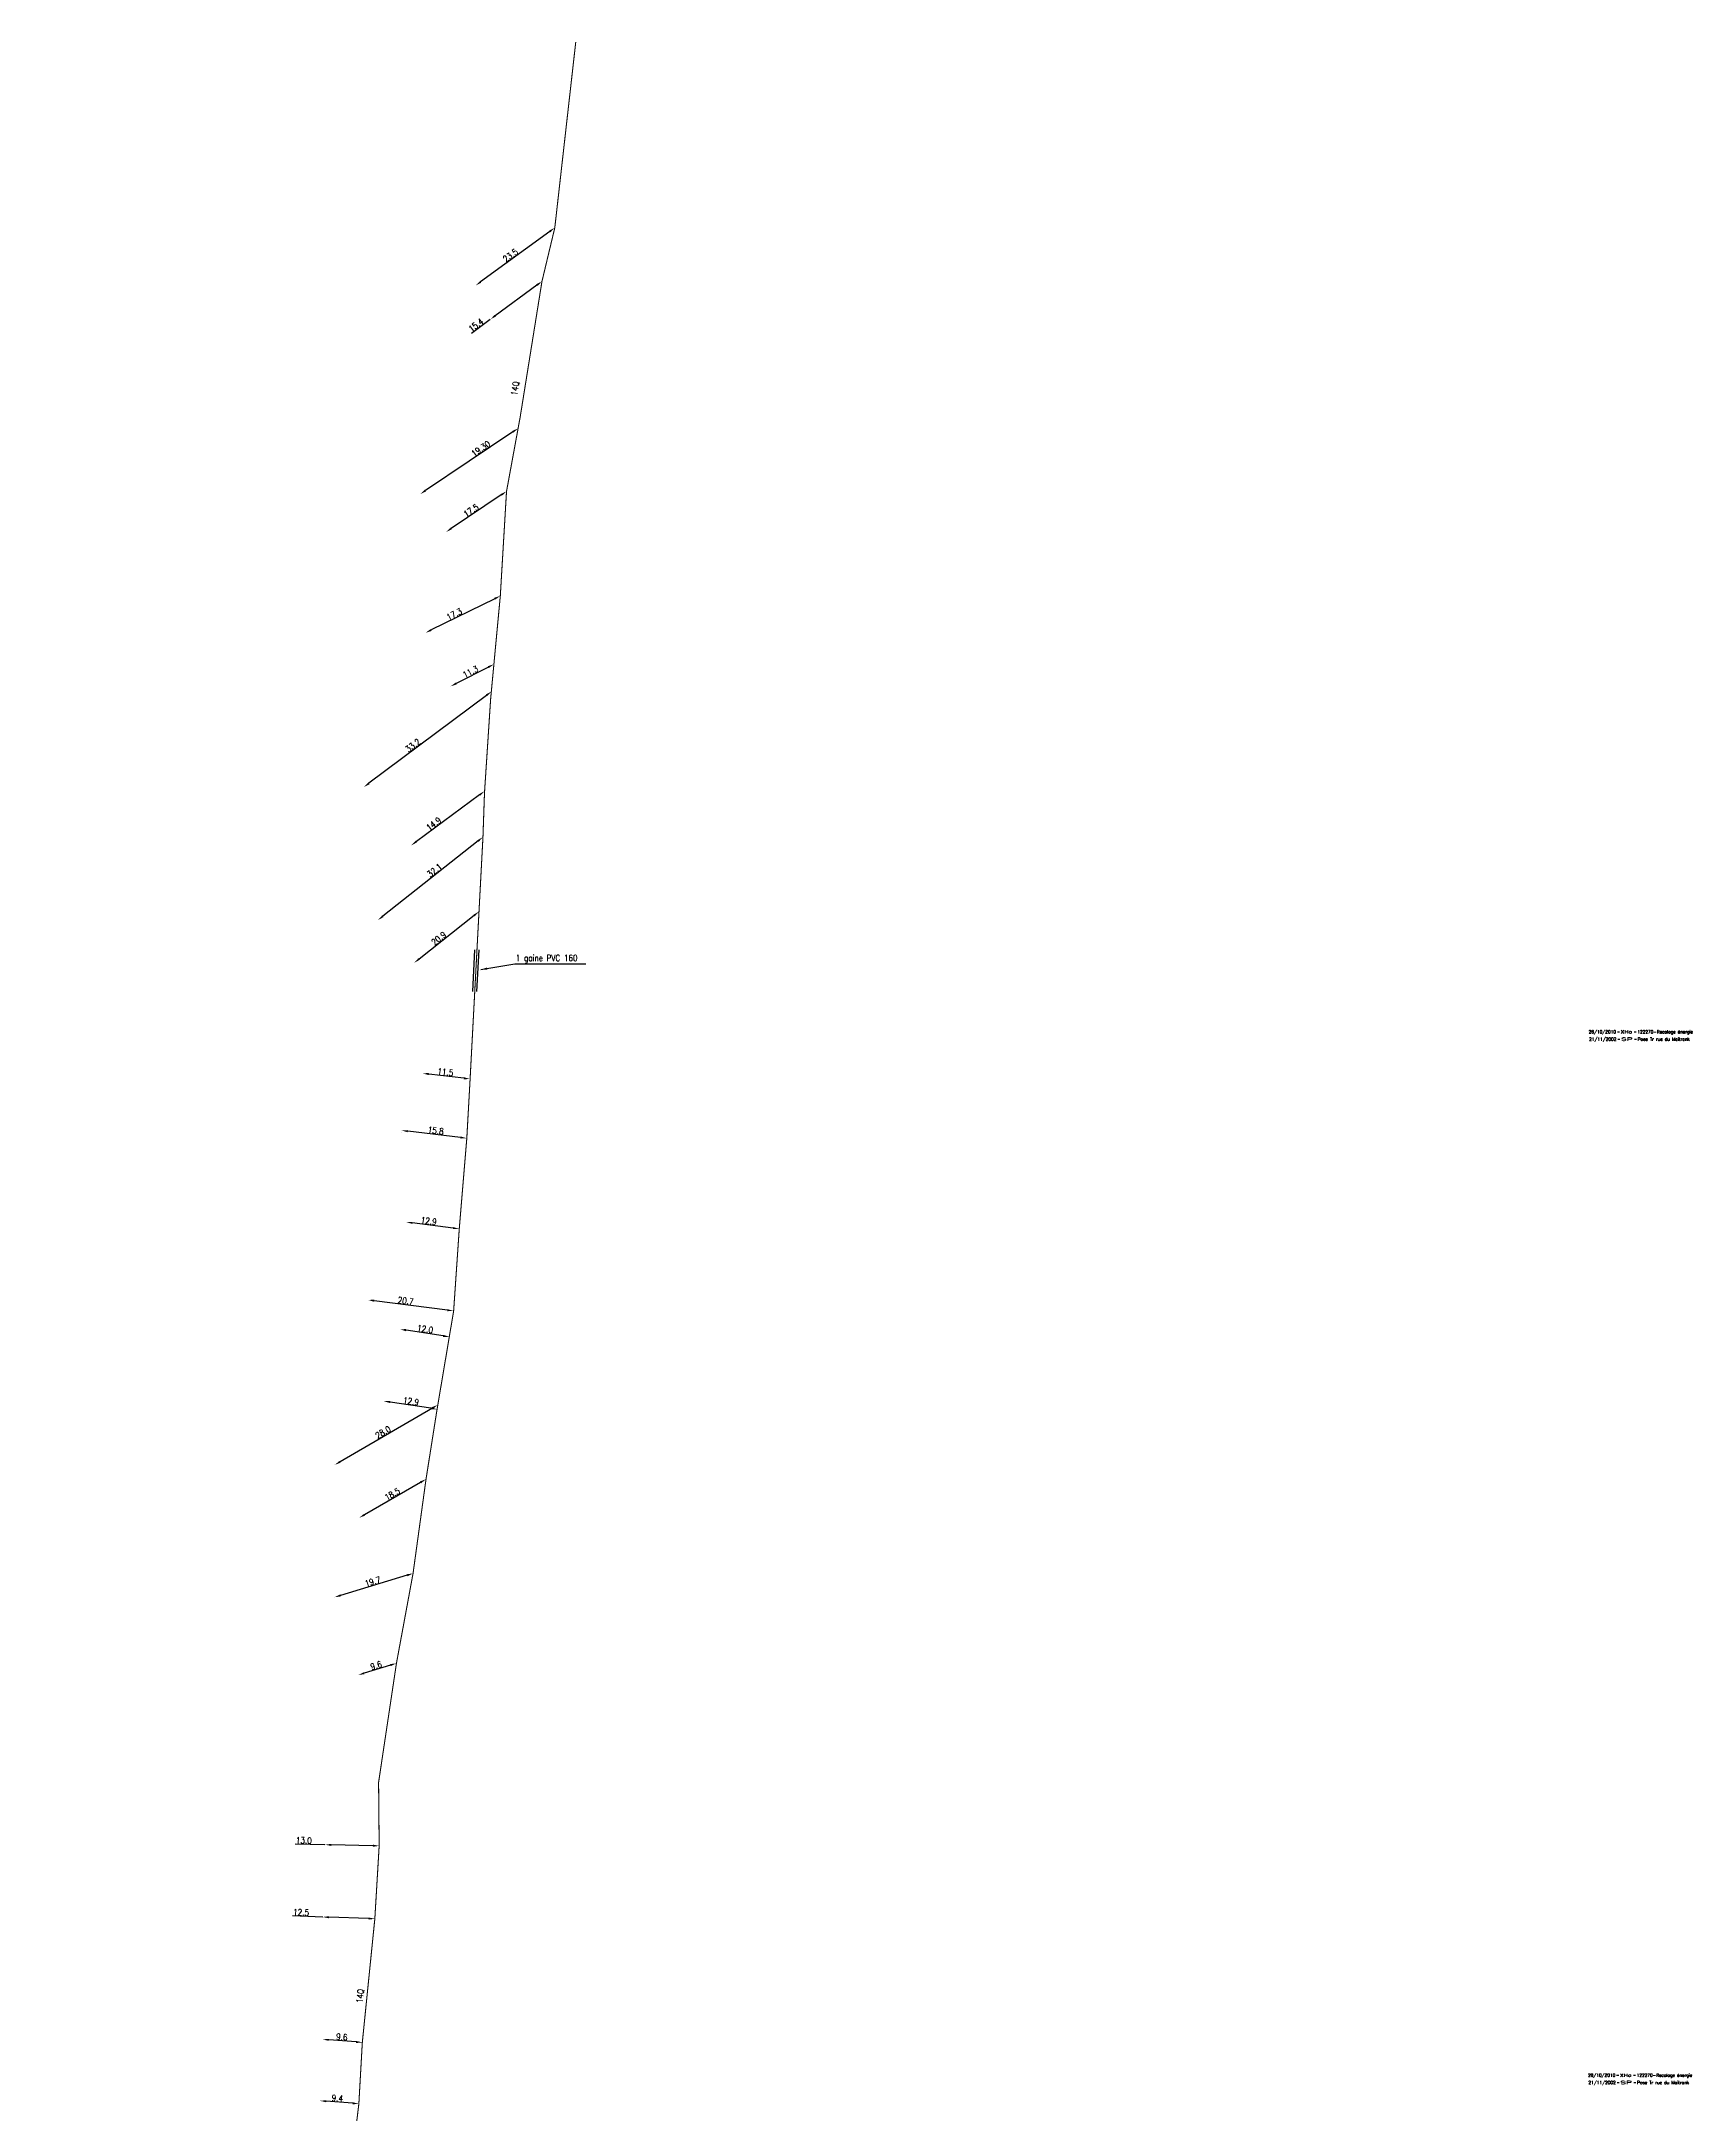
# Model space of a CAD drawing. Header units: millimetres. Extents: x 254564 to 254966, y 44000 to 45000.
# Drawn here: x 254570 to 254965.8, y 44503.3 to 45000.1 of the extents above; entities that cross this region are included whole.
import ezdxf
from ezdxf.enums import TextEntityAlignment as Align

# ---------------------------------------------------------------- set-up
doc = ezdxf.new("R2010")
doc.units = ezdxf.units.MM
doc.header["$MEASUREMENT"] = 0
doc.header["$PDMODE"] = 34
doc.linetypes.add('S_ST', pattern=[14, 8, -1.5, 0, -1.5, 0, -1.5, 0, -1.5])
doc.layers.get('0').update_dxf_attribs({"linetype": 'CONTINUOUS'})
doc.layers.get('DEFPOINTS').update_dxf_attribs({"linetype": 'CONTINUOUS'})
doc.layers.add('S_100', color=5, linetype='CONTINUOUS')
doc.layers.add('S_400', color=7, linetype='CONTINUOUS')
doc.layers.add('S_910', color=7, linetype='CONTINUOUS', plot=False)
doc.styles.get("Standard").update_dxf_attribs({"font": 'romans.shx', "width": 0.85})
doc.dimstyles.get("Standard").update_dxf_attribs({"dimtxt": 2, "dimasz": 2, "dimexe": 1.25, "dimexo": 0.625, "dimgap": 0.25, "dimtad": 1, "dimdec": 1, "dimzin": 0, "dimdsep": 46, "dimtxsty": 'Standard', "dimcen": -0.5, "dimclrd": 256, "dimclre": 256, "dimclrt": 256, "dimadec": 0, "dimazin": 0, "dimtfac": 1, "dimtdec": 1, "dimtmove": 0, "dimatfit": 3, "dimfxl": 1, "dimtolj": 1, "dimtzin": 0, "dimarcsym": 0})

# ---------------------------------------------------------------- blocks, each defined once
blk = doc.blocks.new('*D57')
at = {"layer": 'DEFPOINTS', "color": 0, "linetype": 'Continuous'}
for p in [(254676.21, 44820.42), (254658.67, 44807.48), (254658.67, 44807.48)]:
    blk.add_point(p, dxfattribs=at)
at = {"layer": 'S_100', "linetype": 'Continuous', "lineweight": -2}
blk.add_line((254675.01, 44819.53), (254659.88, 44808.37), dxfattribs=at)
at = {"layer": 'S_100', "linetype": 'Continuous'}
for points in [[(254674.86, 44819.73), (254675.16, 44819.33), (254676.21, 44820.42)], [(254659.73, 44808.57), (254660.03, 44808.17), (254658.67, 44807.48)]]:
    blk.add_solid(points, dxfattribs=at)
at = {"layer": 'S_100', "linetype": 'Continuous', "insert": (254664.03, 44812.6), "char_height": 1.5, "attachment_point": 5, "rotation": 36.4035}
blk.add_mtext('\\A1;14.9', dxfattribs=at)
blk = doc.blocks.new('*D56')
at = {"layer": 'DEFPOINTS', "color": 0, "linetype": 'Continuous'}
for p in [(254665, 44673.34), (254640.28, 44658.96), (254640.28, 44658.96)]:
    blk.add_point(p, dxfattribs=at)
at = {"layer": 'S_100', "linetype": 'Continuous', "lineweight": -2}
blk.add_line((254663.71, 44672.59), (254641.58, 44659.71), dxfattribs=at)
at = {"layer": 'S_100', "linetype": 'Continuous'}
for points in [[(254663.58, 44672.81), (254663.83, 44672.37), (254665, 44673.34)], [(254641.45, 44659.93), (254641.7, 44659.5), (254640.28, 44658.96)]]:
    blk.add_solid(points, dxfattribs=at)
at = {"layer": 'S_100', "linetype": 'Continuous', "insert": (254651.87, 44666.79), "char_height": 1.5, "attachment_point": 5, "rotation": 30.1937}
blk.add_mtext('\\A1;28.0', dxfattribs=at)
blk = doc.blocks.new('*D55')
at = {"layer": 'DEFPOINTS', "color": 0, "linetype": 'Continuous'}
for p in [(254655.08, 44611.41), (254645.9, 44608.6), (254645.9, 44608.6)]:
    blk.add_point(p, dxfattribs=at)
at = {"layer": 'S_100', "linetype": 'Continuous', "lineweight": -2}
blk.add_line((254653.64, 44610.97), (254647.33, 44609.04), dxfattribs=at)
at = {"layer": 'S_100', "linetype": 'Continuous'}
for points in [[(254647.26, 44609.28), (254647.4, 44608.8), (254645.9, 44608.6)], [(254653.57, 44611.21), (254653.72, 44610.73), (254655.08, 44611.41)]]:
    blk.add_solid(points, dxfattribs=at)
at = {"layer": 'S_100', "linetype": 'Continuous', "insert": (254650.21, 44610.9), "char_height": 1.5, "attachment_point": 5, "rotation": 16.9957}
blk.add_mtext('\\A1;9.6', dxfattribs=at)
blk = doc.blocks.new('*D54')
at = {"layer": 'DEFPOINTS', "color": 0, "linetype": 'Continuous'}
for p in [(254637.94, 44567.92), (254637.94, 44567.92), (254650.94, 44567.66)]:
    blk.add_point(p, dxfattribs=at)
at = {"layer": 'S_100', "linetype": 'Continuous', "lineweight": -2}
for p, q in [((254637.94, 44567.92), (254630.82, 44568.06)), ((254649.44, 44567.69), (254639.44, 44567.89))]:
    blk.add_line(p, q, dxfattribs=at)
at = {"layer": 'S_100', "linetype": 'Continuous'}
for points in [[(254639.45, 44568.14), (254639.44, 44567.64), (254637.94, 44567.92)], [(254649.45, 44567.94), (254649.44, 44567.44), (254650.94, 44567.66)]]:
    blk.add_solid(points, dxfattribs=at)
at = {"layer": 'S_100', "linetype": 'Continuous', "insert": (254632.88, 44568.96), "char_height": 1.5, "attachment_point": 5, "rotation": 358.842}
blk.add_mtext('\\A1;13.0', dxfattribs=at)
blk = doc.blocks.new('*D53')
at = {"layer": 'DEFPOINTS', "color": 0, "linetype": 'Continuous'}
for p in [(254689.97, 44942.64), (254677.58, 44933.5), (254677.58, 44933.5)]:
    blk.add_point(p, dxfattribs=at)
at = {"layer": 'S_100', "linetype": 'Continuous', "lineweight": -2}
for p, q in [((254688.76, 44941.75), (254678.78, 44934.39)), ((254677.58, 44933.5), (254673.04, 44930.15))]:
    blk.add_line(p, q, dxfattribs=at)
at = {"layer": 'S_100', "linetype": 'Continuous'}
for points in [[(254688.62, 44941.95), (254688.91, 44941.55), (254689.97, 44942.64)], [(254678.64, 44934.59), (254678.93, 44934.19), (254677.58, 44933.5)]]:
    blk.add_solid(points, dxfattribs=at)
at = {"layer": 'S_100', "linetype": 'Continuous', "insert": (254674.15, 44932.14), "char_height": 1.5, "attachment_point": 5, "rotation": 36.3952}
blk.add_mtext('\\A1;15.4', dxfattribs=at)
blk = doc.blocks.new('*D52')
at = {"layer": 'DEFPOINTS', "color": 0, "linetype": 'Continuous'}
for p in [(254679.98, 44867.23), (254662.05, 44858.4), (254662.05, 44858.4)]:
    blk.add_point(p, dxfattribs=at)
at = {"layer": 'S_100', "linetype": 'Continuous', "lineweight": -2}
blk.add_line((254678.63, 44866.57), (254663.4, 44859.07), dxfattribs=at)
at = {"layer": 'S_100', "linetype": 'Continuous'}
for points in [[(254678.52, 44866.79), (254678.74, 44866.35), (254679.98, 44867.23)], [(254663.29, 44859.29), (254663.51, 44858.84), (254662.05, 44858.4)]]:
    blk.add_solid(points, dxfattribs=at)
at = {"layer": 'S_100', "linetype": 'Continuous', "insert": (254668.94, 44862.84), "char_height": 1.5, "attachment_point": 5, "rotation": 26.2224}
blk.add_mtext('\\A1;17.3', dxfattribs=at)
blk = doc.blocks.new('*D51')
at = {"layer": 'DEFPOINTS', "color": 0, "linetype": 'Continuous'}
for p in [(254678.44, 44850.85), (254668.07, 44845.57), (254668.07, 44845.57)]:
    blk.add_point(p, dxfattribs=at)
at = {"layer": 'S_100', "linetype": 'Continuous', "lineweight": -2}
blk.add_line((254677.11, 44850.17), (254669.41, 44846.26), dxfattribs=at)
at = {"layer": 'S_100', "linetype": 'Continuous'}
for points in [[(254676.99, 44850.39), (254677.22, 44849.95), (254678.44, 44850.85)], [(254669.29, 44846.48), (254669.52, 44846.03), (254668.07, 44845.57)]]:
    blk.add_solid(points, dxfattribs=at)
at = {"layer": 'S_100', "linetype": 'Continuous', "insert": (254672.83, 44849.05), "char_height": 1.5, "attachment_point": 5, "rotation": 26.9632}
blk.add_mtext('\\A1;11.3', dxfattribs=at)
blk = doc.blocks.new('*D50')
at = {"layer": 'DEFPOINTS', "color": 0, "linetype": 'Continuous'}
for p in [(254681.47, 44892.29), (254666.94, 44882.54), (254666.94, 44882.54)]:
    blk.add_point(p, dxfattribs=at)
at = {"layer": 'S_100', "linetype": 'Continuous', "lineweight": -2}
blk.add_line((254680.22, 44891.45), (254668.18, 44883.37), dxfattribs=at)
at = {"layer": 'S_100', "linetype": 'Continuous'}
for points in [[(254680.08, 44891.66), (254680.36, 44891.25), (254681.47, 44892.29)], [(254668.04, 44883.58), (254668.32, 44883.17), (254666.94, 44882.54)]]:
    blk.add_solid(points, dxfattribs=at)
at = {"layer": 'S_100', "linetype": 'Continuous', "insert": (254672.97, 44887.71), "char_height": 1.5, "attachment_point": 5, "rotation": 33.8737}
blk.add_mtext('\\A1;17.5', dxfattribs=at)
blk = doc.blocks.new('*D49')
at = {"layer": 'DEFPOINTS', "color": 0, "linetype": 'Continuous'}
for p in [(254684.25, 44907.4), (254660.78, 44891.64), (254660.78, 44891.64)]:
    blk.add_point(p, dxfattribs=at)
at = {"layer": 'S_100', "linetype": 'Continuous', "lineweight": -2}
blk.add_line((254683, 44906.56), (254662.03, 44892.48), dxfattribs=at)
at = {"layer": 'S_100', "linetype": 'Continuous'}
for points in [[(254682.86, 44906.77), (254683.14, 44906.35), (254684.25, 44907.4)], [(254661.89, 44892.69), (254662.16, 44892.27), (254660.78, 44891.64)]]:
    blk.add_solid(points, dxfattribs=at)
at = {"layer": 'S_100', "linetype": 'Continuous', "insert": (254675.31, 44902.52), "char_height": 1.5, "attachment_point": 5, "rotation": 33.8737}
blk.add_mtext('\\A1;19.30', dxfattribs=at)
blk = doc.blocks.new('*D48')
at = {"layer": 'DEFPOINTS', "color": 0, "linetype": 'Continuous'}
for p in [(254693.04, 44955.46), (254674.06, 44941.62), (254674.06, 44941.62)]:
    blk.add_point(p, dxfattribs=at)
at = {"layer": 'S_100', "linetype": 'Continuous', "lineweight": -2}
blk.add_line((254691.83, 44954.58), (254675.27, 44942.5), dxfattribs=at)
at = {"layer": 'S_100', "linetype": 'Continuous'}
for points in [[(254691.68, 44954.78), (254691.98, 44954.38), (254693.04, 44955.46)], [(254675.12, 44942.7), (254675.42, 44942.3), (254674.06, 44941.62)]]:
    blk.add_solid(points, dxfattribs=at)
at = {"layer": 'S_100', "linetype": 'Continuous', "insert": (254682.4, 44948.86), "char_height": 1.5, "attachment_point": 5, "rotation": 36.1038}
blk.add_mtext('\\A1;23.5', dxfattribs=at)
blk = doc.blocks.new('*D47')
at = {"layer": 'DEFPOINTS', "color": 0, "linetype": 'Continuous'}
for p in [(254677.83, 44844.29), (254647.3, 44821.43), (254647.3, 44821.43)]:
    blk.add_point(p, dxfattribs=at)
at = {"layer": 'S_100', "linetype": 'Continuous', "lineweight": -2}
blk.add_line((254676.63, 44843.39), (254648.5, 44822.33), dxfattribs=at)
at = {"layer": 'S_100', "linetype": 'Continuous'}
for points in [[(254676.48, 44843.59), (254676.78, 44843.19), (254677.83, 44844.29)], [(254648.35, 44822.53), (254648.65, 44822.13), (254647.3, 44821.43)]]:
    blk.add_solid(points, dxfattribs=at)
at = {"layer": 'S_100', "linetype": 'Continuous', "insert": (254659.04, 44831.39), "char_height": 1.5, "attachment_point": 5, "rotation": 36.8271}
blk.add_mtext('\\A1;33.2', dxfattribs=at)
blk = doc.blocks.new('GIS_MODF')
at = {"color": 0, "linetype": 'Continuous', "flags": 128}
for points in [[(-2.26, -0.01), (-1.76, -0.01)], [(1.76, -0.01), (2.26, -0.01)]]:
    blk.add_lwpolyline(points, dxfattribs=at)
at = {"color": 0, "linetype": 'Continuous'}
blk.add_attdef('DATE', text='', height=0.75, dxfattribs=at).set_placement((-2.58, -0.39), align=Align.RIGHT)
at = {"color": 0, "linetype": 'Continuous', "width": 3.590909}
blk.add_attdef('USER', text='', height=0.75, dxfattribs=at).set_placement((-1.52, -0.39), (1.31, -0.39), align=Align.FIT)
at = {"color": 0, "linetype": 'Continuous'}
blk.add_attdef('DESC', (2.53, -0.39), '', height=0.75, dxfattribs=at)
blk = doc.blocks.new('*D46')
at = {"layer": 'DEFPOINTS', "color": 0, "linetype": 'Continuous'}
for p in [(254637.41, 44550.6), (254637.41, 44550.6), (254649.9, 44550.18)]:
    blk.add_point(p, dxfattribs=at)
at = {"layer": 'S_100', "linetype": 'Continuous', "lineweight": -2}
for p, q in [((254637.41, 44550.6), (254630.15, 44550.85)), ((254648.4, 44550.23), (254638.91, 44550.55))]:
    blk.add_line(p, q, dxfattribs=at)
at = {"layer": 'S_100', "linetype": 'Continuous'}
for points in [[(254638.92, 44550.8), (254638.9, 44550.3), (254637.41, 44550.6)], [(254648.41, 44550.48), (254648.4, 44549.98), (254649.9, 44550.18)]]:
    blk.add_solid(points, dxfattribs=at)
at = {"layer": 'S_100', "linetype": 'Continuous', "insert": (254632.22, 44551.71), "char_height": 1.5, "attachment_point": 5, "rotation": 358.0566}
blk.add_mtext('\\A1;12.5', dxfattribs=at)
blk = doc.blocks.new('*D45')
at = {"layer": 'DEFPOINTS', "color": 0, "linetype": 'Continuous'}
for p in [(254659.06, 44632.94), (254640.25, 44627.25), (254640.25, 44627.25)]:
    blk.add_point(p, dxfattribs=at)
at = {"layer": 'S_100', "linetype": 'Continuous', "lineweight": -2}
blk.add_line((254657.62, 44632.51), (254641.68, 44627.68), dxfattribs=at)
at = {"layer": 'S_100', "linetype": 'Continuous'}
for points in [[(254657.55, 44632.75), (254657.69, 44632.27), (254659.06, 44632.94)], [(254641.61, 44627.92), (254641.76, 44627.44), (254640.25, 44627.25)]]:
    blk.add_solid(points, dxfattribs=at)
at = {"layer": 'S_100', "linetype": 'Continuous', "insert": (254649.38, 44630.99), "char_height": 1.5, "attachment_point": 5, "rotation": 16.8473}
blk.add_mtext('\\A1;19.7', dxfattribs=at)
blk = doc.blocks.new('*D41')
at = {"layer": 'DEFPOINTS', "color": 0, "linetype": 'Continuous'}
for p in [(254636.75, 44506.55), (254636.75, 44506.55), (254646.07, 44505.84)]:
    blk.add_point(p, dxfattribs=at)
at = {"layer": 'S_100', "linetype": 'Continuous', "lineweight": -2}
blk.add_line((254644.58, 44505.95), (254638.25, 44506.44), dxfattribs=at)
at = {"layer": 'S_100', "linetype": 'Continuous'}
for points in [[(254638.27, 44506.69), (254638.23, 44506.19), (254636.75, 44506.55)], [(254644.6, 44506.2), (254644.56, 44505.7), (254646.07, 44505.84)]]:
    blk.add_solid(points, dxfattribs=at)
at = {"layer": 'S_100', "linetype": 'Continuous', "insert": (254640.93, 44507.17), "char_height": 1.5, "attachment_point": 5, "rotation": 355.6048}
blk.add_mtext('\\A1;9.4', dxfattribs=at)
blk = doc.blocks.new('*D40')
at = {"layer": 'DEFPOINTS', "color": 0, "linetype": 'Continuous'}
for p in [(254637.38, 44521.27), (254637.38, 44521.27), (254646.9, 44520.54)]:
    blk.add_point(p, dxfattribs=at)
at = {"layer": 'S_100', "linetype": 'Continuous', "lineweight": -2}
blk.add_line((254645.41, 44520.65), (254638.88, 44521.15), dxfattribs=at)
at = {"layer": 'S_100', "linetype": 'Continuous'}
for points in [[(254638.9, 44521.4), (254638.86, 44520.91), (254637.38, 44521.27)], [(254645.43, 44520.9), (254645.39, 44520.4), (254646.9, 44520.54)]]:
    blk.add_solid(points, dxfattribs=at)
at = {"layer": 'S_100', "linetype": 'Continuous', "insert": (254641.99, 44521.86), "char_height": 1.5, "attachment_point": 5, "rotation": 355.6048}
blk.add_mtext('\\A1;9.6', dxfattribs=at)
blk = doc.blocks.new('*D39')
at = {"layer": 'DEFPOINTS', "color": 0, "linetype": 'Continuous'}
for p in [(254662.17, 44655.53), (254646.15, 44646.28), (254646.15, 44646.28)]:
    blk.add_point(p, dxfattribs=at)
at = {"layer": 'S_100', "linetype": 'Continuous', "lineweight": -2}
blk.add_line((254660.87, 44654.78), (254647.45, 44647.03), dxfattribs=at)
at = {"layer": 'S_100', "linetype": 'Continuous'}
for points in [[(254660.75, 44655), (254661, 44654.57), (254662.17, 44655.53)], [(254647.32, 44647.25), (254647.57, 44646.81), (254646.15, 44646.28)]]:
    blk.add_solid(points, dxfattribs=at)
at = {"layer": 'S_100', "linetype": 'Continuous', "insert": (254654.09, 44651.95), "char_height": 1.5, "attachment_point": 5, "rotation": 30.0088}
blk.add_mtext('\\A1;18.5', dxfattribs=at)
blk = doc.blocks.new('*D38')
at = {"layer": 'DEFPOINTS', "color": 0, "linetype": 'Continuous'}
for p in [(254652.07, 44674.25), (254652.07, 44674.25), (254664.82, 44672.29)]:
    blk.add_point(p, dxfattribs=at)
at = {"layer": 'S_100', "linetype": 'Continuous', "lineweight": -2}
blk.add_line((254663.34, 44672.52), (254653.56, 44674.03), dxfattribs=at)
at = {"layer": 'S_100', "linetype": 'Continuous'}
for points in [[(254653.59, 44674.27), (254653.52, 44673.78), (254652.07, 44674.25)], [(254663.38, 44672.77), (254663.3, 44672.27), (254664.82, 44672.29)]]:
    blk.add_solid(points, dxfattribs=at)
at = {"layer": 'S_100', "linetype": 'Continuous', "insert": (254658.59, 44674.2), "char_height": 1.5, "attachment_point": 5, "rotation": 351.2478}
blk.add_mtext('\\A1;12.9', dxfattribs=at)
blk = doc.blocks.new('*D37')
at = {"layer": 'DEFPOINTS', "color": 0, "linetype": 'Continuous'}
for p in [(254655.89, 44691.48), (254655.89, 44691.48), (254667.75, 44689.65)]:
    blk.add_point(p, dxfattribs=at)
at = {"layer": 'S_100', "linetype": 'Continuous', "lineweight": -2}
blk.add_line((254666.27, 44689.88), (254657.38, 44691.25), dxfattribs=at)
at = {"layer": 'S_100', "linetype": 'Continuous'}
for points in [[(254657.41, 44691.5), (254657.34, 44691.01), (254655.89, 44691.48)], [(254666.31, 44690.13), (254666.23, 44689.63), (254667.75, 44689.65)]]:
    blk.add_solid(points, dxfattribs=at)
at = {"layer": 'S_100', "linetype": 'Continuous', "insert": (254661.95, 44691.5), "char_height": 1.5, "attachment_point": 5, "rotation": 351.2194}
blk.add_mtext('\\A1;12.0', dxfattribs=at)
blk = doc.blocks.new('*D36')
at = {"layer": 'DEFPOINTS', "color": 0, "linetype": 'Continuous'}
for p in [(254648.27, 44698.5), (254648.27, 44698.5), (254668.79, 44695.85)]:
    blk.add_point(p, dxfattribs=at)
at = {"layer": 'S_100', "linetype": 'Continuous', "lineweight": -2}
blk.add_line((254667.31, 44696.04), (254649.75, 44698.31), dxfattribs=at)
at = {"layer": 'S_100', "linetype": 'Continuous'}
for points in [[(254649.78, 44698.56), (254649.72, 44698.06), (254648.27, 44698.5)], [(254667.34, 44696.29), (254667.28, 44695.8), (254668.79, 44695.85)]]:
    blk.add_solid(points, dxfattribs=at)
at = {"layer": 'S_100', "linetype": 'Continuous', "insert": (254657.29, 44698.28), "char_height": 1.5, "attachment_point": 5, "rotation": 352.6465}
blk.add_mtext('\\A1;20.7', dxfattribs=at)
blk = doc.blocks.new('*D35')
at = {"layer": 'DEFPOINTS', "color": 0, "linetype": 'Continuous'}
for p in [(254657.39, 44717.17), (254657.39, 44717.17), (254670.14, 44715.52)]:
    blk.add_point(p, dxfattribs=at)
at = {"layer": 'S_100', "linetype": 'Continuous', "lineweight": -2}
blk.add_line((254668.65, 44715.72), (254658.88, 44716.98), dxfattribs=at)
at = {"layer": 'S_100', "linetype": 'Continuous'}
for points in [[(254658.91, 44717.22), (254658.85, 44716.73), (254657.39, 44717.17)], [(254668.68, 44715.96), (254668.62, 44715.47), (254670.14, 44715.52)]]:
    blk.add_solid(points, dxfattribs=at)
at = {"layer": 'S_100', "linetype": 'Continuous', "insert": (254662.83, 44717.41), "char_height": 1.5, "attachment_point": 5, "rotation": 352.6465}
blk.add_mtext('\\A1;12.9', dxfattribs=at)
blk = doc.blocks.new('*D34')
at = {"layer": 'DEFPOINTS', "color": 0, "linetype": 'Continuous'}
for p in [(254656.31, 44739.12), (254656.31, 44739.12), (254671.95, 44737.25)]:
    blk.add_point(p, dxfattribs=at)
at = {"layer": 'S_100', "linetype": 'Continuous', "lineweight": -2}
for p, q in [((254656.25, 44738.65), (254656.25, 44738.65)), ((254670.46, 44737.42), (254657.8, 44738.94)), ((254671.89, 44736.78), (254671.89, 44736.78))]:
    blk.add_line(p, q, dxfattribs=at)
at = {"layer": 'S_100', "linetype": 'Continuous'}
for points in [[(254657.83, 44739.19), (254657.77, 44738.69), (254656.31, 44739.12)], [(254670.49, 44737.67), (254670.43, 44737.18), (254671.95, 44737.25)]]:
    blk.add_solid(points, dxfattribs=at)
at = {"layer": 'S_100', "linetype": 'Continuous', "insert": (254664.5, 44739.08), "char_height": 1.5, "attachment_point": 5, "rotation": 353.1715}
blk.add_mtext('\\A1;15.8', dxfattribs=at)
blk = doc.blocks.new('*D33')
at = {"layer": 'DEFPOINTS', "color": 0, "linetype": 'Continuous'}
for p in [(254661.33, 44752.81), (254661.33, 44752.81), (254672.74, 44751.45)]:
    blk.add_point(p, dxfattribs=at)
at = {"layer": 'S_100', "linetype": 'Continuous', "lineweight": -2}
blk.add_line((254671.25, 44751.62), (254662.82, 44752.63), dxfattribs=at)
at = {"layer": 'S_100', "linetype": 'Continuous'}
for points in [[(254662.84, 44752.88), (254662.79, 44752.39), (254661.33, 44752.81)], [(254671.28, 44751.87), (254671.23, 44751.38), (254672.74, 44751.45)]]:
    blk.add_solid(points, dxfattribs=at)
at = {"layer": 'S_100', "linetype": 'Continuous', "insert": (254666.82, 44753.1), "char_height": 1.5, "attachment_point": 5, "rotation": 353.1715}
blk.add_mtext('\\A1;11.5', dxfattribs=at)
blk = doc.blocks.new('*D32')
at = {"layer": 'DEFPOINTS', "color": 0, "linetype": 'Continuous'}
for p in [(254674.87, 44791.57), (254659.33, 44779.28), (254659.33, 44779.28)]:
    blk.add_point(p, dxfattribs=at)
at = {"layer": 'S_100', "linetype": 'Continuous', "lineweight": -2}
blk.add_line((254673.69, 44790.64), (254660.51, 44780.21), dxfattribs=at)
at = {"layer": 'S_100', "linetype": 'Continuous'}
for points in [[(254673.54, 44790.83), (254673.85, 44790.44), (254674.87, 44791.57)], [(254660.35, 44780.41), (254660.66, 44780.02), (254659.33, 44779.28)]]:
    blk.add_solid(points, dxfattribs=at)
at = {"layer": 'S_100', "linetype": 'Continuous', "insert": (254665.24, 44785.15), "char_height": 1.5, "attachment_point": 5, "rotation": 38.3386}
blk.add_mtext('\\A1;20.9', dxfattribs=at)
blk = doc.blocks.new('*D31')
at = {"layer": 'DEFPOINTS', "color": 0, "linetype": 'Continuous'}
for p in [(254675.82, 44809.43), (254650.64, 44789.52), (254650.64, 44789.52)]:
    blk.add_point(p, dxfattribs=at)
at = {"layer": 'S_100', "linetype": 'Continuous', "lineweight": -2}
blk.add_line((254674.64, 44808.5), (254651.82, 44790.45), dxfattribs=at)
at = {"layer": 'S_100', "linetype": 'Continuous'}
for points in [[(254674.49, 44808.7), (254674.8, 44808.31), (254675.82, 44809.43)], [(254651.66, 44790.65), (254651.97, 44790.26), (254650.64, 44789.52)]]:
    blk.add_solid(points, dxfattribs=at)
at = {"layer": 'S_100', "linetype": 'Continuous', "insert": (254664.22, 44801.45), "char_height": 1.5, "attachment_point": 5, "rotation": 38.3386}
blk.add_mtext('\\A1;32.1', dxfattribs=at)

msp = doc.modelspace()

# ---------------------------------------------------------------- linework, layer by layer
at = {"layer": 'S_100', "linetype": 'S_ST', "const_width": 0.25, "flags": 128}
msp.add_lwpolyline([(254698.07, 45000), (254693.04, 44955.46), (254689.97, 44942.64), (254684.74, 44910.09), (254681.47, 44892.29), (254679.98, 44867.23), (254677.66, 44842.53), (254676.19, 44820.06), (254675.82, 44809.43), (254672.74, 44751.45), (254671.95, 44737.25), (254670.14, 44715.52), (254668.79, 44695.85), (254667.75, 44689.65), (254664.82, 44672.29), (254662.17, 44655.53), (254659.06, 44632.94), (254655.08, 44611.41), (254650.8, 44582.86), (254650.94, 44567.66), (254649.9, 44550.18), (254646.9, 44520.54), (254646.07, 44505.84), (254645.15, 44498.18), (254644.01, 44485.85), (254643.51, 44475.99), (254643.06, 44465.88), (254642.88, 44459.3), (254642.63, 44453.83), (254642.29, 44446.23), (254640.98, 44430.16), (254640.84, 44422.07), (254639.79, 44411.34), (254636.89, 44372.54), (254635.96, 44359.59), (254634.57, 44347.25), (254632.16, 44341.03), (254631.66, 44334.79), (254632.59, 44323.67), (254631.4, 44311.56), (254628.92, 44298.9), (254628.26, 44292.15), (254625.8, 44271.5), (254622.74, 44248.11), (254620.19, 44234.03), (254619.65, 44221.42), (254617.89, 44207.51), (254615.9, 44199.54), (254613.5, 44182.22), (254604.16, 44114.91), (254601.51, 44103.66), (254598.66, 44087.28), (254595.29, 44074.67), (254593.38, 44064.31), (254584.96, 44037.92), (254572.14, 44005.07), (254570.1, 44000)], dxfattribs=at)
at = {"layer": 'S_400'}
for p, q in [((254673.36, 44772.45), (254673.89, 44782.44)), ((254674.36, 44772.4), (254674.88, 44782.39))]:
    msp.add_line(p, q, dxfattribs=at)

# ---------------------------------------------------------------- block references
at = {"layer": 'S_910'}
ref = msp.add_blockref('GIS_MODF', (254950.03, 44762.77), dxfattribs=at)
ref.add_attrib('DATE', '28/10/2010', dxfattribs={"layer": '0', "color": 0, "linetype": 'Continuous', "height": 0.75}).set_placement((254947.44, 44762.38), align=Align.RIGHT)
ref.add_attrib('USER', 'XHo', dxfattribs={"layer": '0', "color": 0, "linetype": 'Continuous', "height": 0.75, "width": 1.362069}).set_placement((254948.51, 44762.38), (254951.33, 44762.38), align=Align.FIT)
ref.add_attrib('DESC', '122270-Recalage énergie', (254952.55, 44762.38), dxfattribs={"layer": '0', "color": 0, "linetype": 'Continuous', "height": 0.75})
ref = msp.add_blockref('GIS_MODF', (254950.13, 44761.02), dxfattribs=at)
ref.add_attrib('DATE', '21/11/2002', dxfattribs={"layer": '0', "color": 0, "linetype": 'Continuous', "height": 0.75}).set_placement((254947.55, 44760.63), align=Align.RIGHT)
ref.add_attrib('USER', 'SP', dxfattribs={"layer": '0', "color": 0, "linetype": 'Continuous', "height": 0.75, "width": 2.078947}).set_placement((254948.62, 44760.63), (254951.44, 44760.63), align=Align.FIT)
ref.add_attrib('DESC', 'Pose Tr rue du Maitrank', (254952.66, 44760.63), dxfattribs={"layer": '0', "color": 0, "linetype": 'Continuous', "height": 0.75})
ref = msp.add_blockref('GIS_MODF', (254949.86, 44512.69), dxfattribs=at)
ref.add_attrib('DATE', '28/10/2010', dxfattribs={"layer": '0', "color": 0, "linetype": 'Continuous', "height": 0.75}).set_placement((254947.28, 44512.3), align=Align.RIGHT)
ref.add_attrib('USER', 'XHo', dxfattribs={"layer": '0', "color": 0, "linetype": 'Continuous', "height": 0.75, "width": 1.362069}).set_placement((254948.35, 44512.3), (254951.17, 44512.3), align=Align.FIT)
ref.add_attrib('DESC', '122270-Recalage énergie', (254952.39, 44512.3), dxfattribs={"layer": '0', "color": 0, "linetype": 'Continuous', "height": 0.75})
ref = msp.add_blockref('GIS_MODF', (254949.97, 44510.94), dxfattribs=at)
ref.add_attrib('DATE', '21/11/2002', dxfattribs={"layer": '0', "color": 0, "linetype": 'Continuous', "height": 0.75}).set_placement((254947.39, 44510.55), align=Align.RIGHT)
ref.add_attrib('USER', 'SP', dxfattribs={"layer": '0', "color": 0, "linetype": 'Continuous', "height": 0.75, "width": 2.078947}).set_placement((254948.45, 44510.55), (254951.27, 44510.55), align=Align.FIT)
ref.add_attrib('DESC', 'Pose Tr rue du Maitrank', (254952.5, 44510.55), dxfattribs={"layer": '0', "color": 0, "linetype": 'Continuous', "height": 0.75})

# ---------------------------------------------------------------- texts
at = {"layer": 'S_100', "linetype": 'S_ST', "width": 0.85}
for rotation, p in [(81.0222, (254683.6, 44916.95)), (84.2696, (254646.45, 44531.64))]:
    msp.add_text('14Q', height=1.5, rotation=rotation, dxfattribs=at).set_placement(p, align=Align.MIDDLE)
at = {"layer": 'S_400', "insert": (254683.69, 44780.22), "char_height": 1.5, "attachment_point": 4}
msp.add_mtext('1 gaine PVC 160', dxfattribs=at)

# ---------------------------------------------------------------- dimensions: what is measured, and where the dimension line sits
at = {"layer": 'S_100', "linetype": 'Continuous'}
for base, p1, p2, angle, picture, middle in [((254674.06, 44941.62), (254693.04, 44955.46), (254674.06, 44941.62), 216.1038, '*D48', (254682.95, 44948.1)), ((254677.58, 44933.5), (254689.97, 44942.64), (254677.58, 44933.5), 216.3952, '*D53', (254674.7, 44931.38)), ((254666.94, 44882.54), (254681.47, 44892.29), (254666.94, 44882.54), 213.8737, '*D50', (254673.49, 44886.93)), ((254650.64, 44789.52), (254675.82, 44809.43), (254650.64, 44789.52), 218.3386, '*D31', (254664.8, 44800.72)), ((254661.33, 44752.81), (254672.74, 44751.45), (254661.33, 44752.81), 173.1715, '*D33', (254666.71, 44752.17)), ((254656.31, 44739.12), (254671.95, 44737.25), (254656.31, 44739.12), 173.1715, '*D34', (254664.39, 44738.15)), ((254657.3913, 44717.1684), (254670.1356, 44715.5238), (254657.3913, 44717.1684), 172.6465, '*D35', (254662.7138, 44716.4816)), ((254648.27, 44698.5), (254668.79, 44695.85), (254648.27, 44698.5), 172.6465, '*D36', (254657.17, 44697.35)), ((254655.89, 44691.48), (254667.75, 44689.65), (254655.89, 44691.48), 171.2194, '*D37', (254661.81, 44690.57)), ((254646.15, 44646.28), (254662.17, 44655.53), (254646.15, 44646.28), 210.0088, '*D39', (254654.56, 44651.14)), ((254637.94, 44567.92), (254650.94, 44567.66), (254637.94, 44567.92), 178.842, '*D54', (254632.86, 44568.02)), ((254637.41, 44550.6), (254649.9, 44550.18), (254637.41, 44550.6), 178.0566, '*D46', (254632.19, 44550.78)), ((254637.38, 44521.27), (254646.9, 44520.54), (254637.38, 44521.27), 175.6048, '*D40', (254641.92, 44520.92)), ((254636.7512, 44506.5522), (254646.0737, 44505.8356), (254636.7512, 44506.5522), 175.6048, '*D41', (254640.8624, 44506.2362))]:
    dim = msp.add_linear_dim(base=base, p1=p1, p2=p2, angle=angle, dimstyle='Standard', override={"dimscale": 0.75, "dimexe": 0.625}, dxfattribs=at)
    dim.commit()
    dim.dimension.update_dxf_attribs({"geometry": picture, "text_midpoint": middle, "dimtype": 161})
for base, p1, p2, angle, text, picture, middle in [((254660.78, 44891.64), (254684.25, 44907.4), (254660.78, 44891.64), 213.8737, '19.30', '*D49', (254675.83, 44901.75)), ((254662.05, 44858.4), (254679.98, 44867.23), (254662.05, 44858.4), 206.2224, '17.3', '*D52', (254669.36, 44862)), ((254647.3, 44821.43), (254677.83, 44844.29), (254647.3, 44821.43), 216.8271, '33.2', '*D47', (254659.6, 44830.64)), ((254658.67, 44807.48), (254676.21, 44820.42), (254658.67, 44807.48), 216.4035, '14.9', '*D57', (254664.58, 44811.84)), ((254659.33, 44779.28), (254674.87, 44791.57), (254659.33, 44779.28), 218.3386, '20.9', '*D32', (254665.82, 44784.41)), ((254640.28, 44658.96), (254665, 44673.34), (254640.28, 44658.96), 210.1937, '28.0', '*D56', (254652.34, 44665.98))]:
    dim = msp.add_linear_dim(base=base, p1=p1, p2=p2, angle=angle, text=text, dimstyle='Standard', override={"dimscale": 0.75, "dimexe": 0.625}, dxfattribs=at)
    dim.commit()
    dim.dimension.update_dxf_attribs({"geometry": picture, "text_midpoint": middle, "dimtype": 161})
dim = msp.add_aligned_dim(p1=(254678.44, 44850.85), p2=(254668.07, 44845.57), distance=0, text='11.3', dimstyle='Standard', override={"dimscale": 0.75, "dimexe": 0.625}, dxfattribs=at)
dim.commit()
dim.dimension.update_dxf_attribs({"geometry": '*D51', "text_midpoint": (254672.83, 44849.05)})
for p1, p2, picture, middle in [((254664.82, 44672.29), (254652.07, 44674.25), '*D38', (254658.59, 44674.2)), ((254659.06, 44632.94), (254640.25, 44627.25), '*D45', (254649.38, 44630.99)), ((254655.08, 44611.41), (254645.9, 44608.6), '*D55', (254650.21, 44610.9))]:
    dim = msp.add_aligned_dim(p1=p1, p2=p2, distance=0, dimstyle='Standard', override={"dimscale": 0.75, "dimexe": 0.625}, dxfattribs=at)
    dim.commit()
    dim.dimension.update_dxf_attribs({"geometry": picture, "text_midpoint": middle})

# ---------------------------------------------------------------- leaders
at = {"layer": 'S_400', "annotation_type": 0, "has_hookline": 1, "hookline_direction": 0, "text_width": 16.82}
msp.add_leader([(254675.33, 44777.68), (254683.5, 44779.03)], dimstyle='Standard', override={"dimscale": 0.75, "dimexe": 0.625}, dxfattribs=at)

doc.saveas('drawing.dxf')
